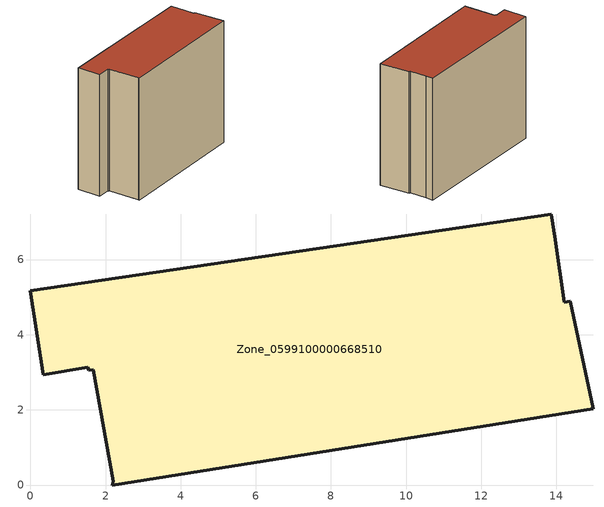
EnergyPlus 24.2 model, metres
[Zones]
Zone_0599100000668510
 floor ground (C_G): 1.53,3.14 0.34,2.93 0,5.17 13.86,7.21 13.97,6.53 14.21,4.87 14.36,4.89 14.98,2.03 2.18,0 2.21,0.1 1.67,3.06 1.55,3.05 z0
 wall outside (C_F): 13.86,7.21 0,5.17 0.34,2.93 1.53,3.14 1.55,3.05 1.67,3.06 2.21,0.1 2.18,0 14.98,2.03 14.36,4.89 14.21,4.87 13.97,6.53 13.86,7.21 z0:11.89
 roof outside (C_R): 13.97,6.53 13.86,7.21 0,5.17 0.34,2.93 1.53,3.14 1.55,3.05 1.67,3.06 2.21,0.1 2.18,0 14.98,2.03 14.36,4.89 14.21,4.87 z11.89
[BUILDING]
Pand.0599100000668510: North Axis=0; Terrain=City; Loads Convergence Tolerance Value=0.04; Temperature Convergence Tolerance Value=0.4; Solar Distribution=FullExterior; Maximum Number of Warmup Days=25; Minimum Number of Warmup Days=1
[Site:Location]
Rotterdam.The.Hague.AP_ZH_NLD Design_Conditions: Latitude=51.96; Longitude=4.45; Time Zone=1; Elevation=-4.5
[SITE:GROUNDTEMPERATURE:BUILDINGSURFACE]
18, 18, 18, 18, 18, 18, 18, 18, 18, 18, 18, 18
[MATERIAL] Thermal Absorptance=0.9; Solar Absorptance=0.7; Visible Absorptance=0.7
Name | Roughness | Thickness | Conductivity | Density | Specific Heat
G.TI.1946 | MediumSmooth | 0.15 | 1 | 540 | 1210
F.TI.1946 | Rough | 0.3 | 0.857143 | 1920 | 840
R.TI.1946 | MediumRough | 0.2 | 0.1 | 1500 | 1000
[CONSTRUCTION]
C_G: G.TI.1946
C_F: F.TI.1946
C_R: R.TI.1946
[ZONE]
Zone_0599100000668510: Type=1; Multiplier=1; Ceiling Height=Autocalculate; Volume=Autocalculate; Floor Area=autocalculate; Part of Total Floor Area=Yes
[ZONEINFILTRATION:DESIGNFLOWRATE]
Infil_Zone_0599100000668510: Zone or ZoneList or Space or SpaceList=Zone_0599100000668510; Schedule=AlwaysOn; Design Flow Rate Calculation Method=Flow/Area; Flow Rate per Floor Area=0.003; Constant Term Coefficient=1; Temperature Term Coefficient=0; Velocity Term Coefficient=0; Velocity Squared Term Coefficient=0
[HVACTEMPLATE:ZONE:IDEALLOADSAIRSYSTEM]
Zone_0599100000668510: Maximum Heating Supply Air Temperature=50; Minimum Cooling Supply Air Temperature=13; Maximum Heating Supply Air Humidity Ratio=0.0156; Minimum Cooling Supply Air Humidity Ratio=0.0077; Heating Limit=NoLimit; Cooling Limit=NoLimit; Dehumidification Control Type=ConstantSensibleHeatRatio; Cooling Sensible Heat Ratio=0.7; Dehumidification Setpoint=60; Humidification Control Type=None; Humidification Setpoint=30; Outdoor Air Method=None; Outdoor Air Flow Rate per Person=0.00944; Outdoor Air Flow Rate per Zone Floor Area=0; Outdoor Air Flow Rate per Zone=0; Demand Controlled Ventilation Type=None; Outdoor Air Economizer Type=NoEconomizer; Heat Recovery Type=None; Sensible Heat Recovery Effectiveness=0.7; Latent Heat Recovery Effectiveness=0.65
[ZONECONTROL:THERMOSTAT]
ThermostatControl_Zone_0599100000668510: Zone or ZoneList=Zone_0599100000668510; Control Type Schedule=DualSetpointControlType; Control 1=Thermostat_Zone_0599100000668510; Temperature Difference Between Cutout And Setpoint=0
[THERMOSTATSETPOINT:DUALSETPOINT]
Thermostat_Zone_0599100000668510: Heating Setpoint Temperature Schedule=HeatingSetpoint_Zone_0599100000668510; Cooling Setpoint Temperature Schedule=CoolingSetpoint_Zone_0599100000668510
[SCHEDULE:COMPACT]
HeatingSetpoint_Zone_0599100000668510: Through: 12/31, For: AllDays, Until: 24:00, 21
CoolingSetpoint_Zone_0599100000668510: Through: 12/31, For: AllDays, Until: 24:00, 24
DualSetpointControlType: Through: 12/31, For: AllDays, Until: 24:00, 4
AlwaysOn: Through: 12/31, For: AllDays, Until: 24:00, 1
